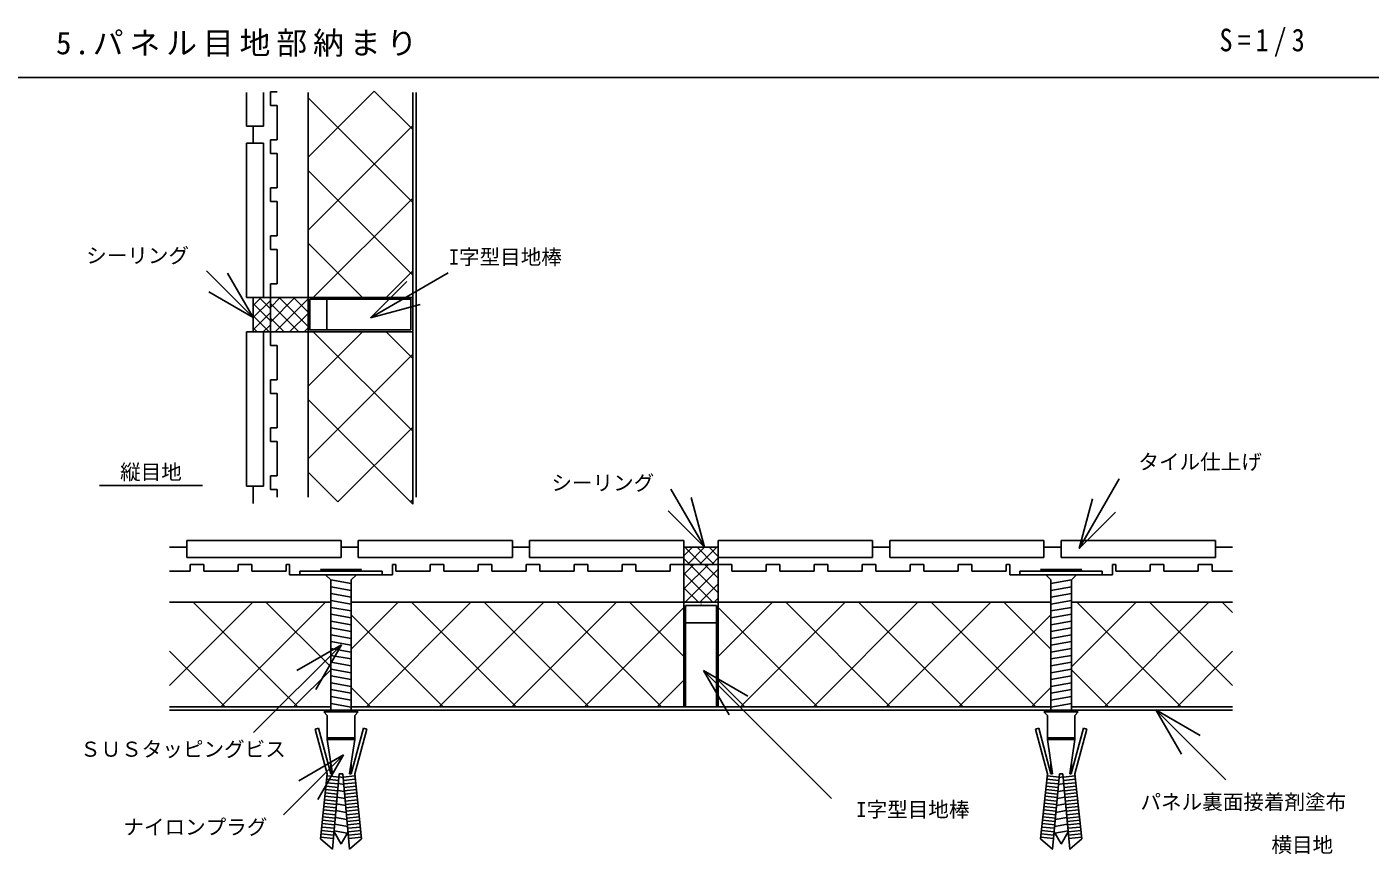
# Model space of a CAD drawing. Units: millimetres on the paper, enlarged 10 times, with parts at other scales. Extents: x -1989 to 2011, y -1447 to 1353.
# Drawn here: x -652 to 653, y -332 to 472 of the extents above; entities that cross this region are included whole.
import ezdxf
from ezdxf.enums import TextEntityAlignment as Align

# ---------------------------------------------------------------- set-up
doc = ezdxf.new("R2010")
doc.units = ezdxf.units.MM
doc.header["$LTSCALE"] = 10
for name, color, linetype in [('0-0', 7, 'Continuous'), ('1-0', 7, 'Continuous'), ('1-1', 7, 'Continuous'), ('1-2', 7, 'Continuous')]:
    doc.layers.add(name, color=color, linetype=linetype)
doc.styles.add('ＭＳ ゴシック', font='')
doc.styles.get('ＭＳ ゴシック').set_extended_font_data('MS Gothic')

msp = doc.modelspace()

# ---------------------------------------------------------------- linework, layer by layer
at = {"layer": '0-0'}
msp.add_line((-1988.79, 422.63), (2011.21, 422.63), dxfattribs=at)
at = {"layer": '1-0'}
for p, q in [((-360.66, 207.15), (-360.66, 177.15)), ((-581.74, 25.97), (-481.74, 25.97)), ((18.03, -107.42), (-11.96, -107.42))]:
    msp.add_line(p, q, dxfattribs=at)
for points in [[(-377.33, 207.15), (-279, 207.15), (-279, 177.15)], [(-377.33, 207.15), (-377.33, 177.15), (-279, 177.15)], [(18.03, -90.75), (18.03, -189.09), (-11.96, -189.09)], [(18.03, -90.75), (-11.96, -90.75), (-11.96, -189.09)]]:
    msp.add_lwpolyline(points, dxfattribs=at)
at = {"layer": '1-1'}
for p, q in [((-439, 407.9), (-439, 375.29)), ((-422.33, 407.9), (-422.33, 375.29)), ((-415.66, 408.62), (-409, 408.62)), ((-415.66, 408.62), (-415.66, 395.29)), ((-314.72, 409.23), (-379, 344.95)), ((-379, 407.9), (-379, 208.62)), ((-314.72, 409.23), (-277.33, 371.84)), ((-277.33, 407.9), (-277.33, 208.62)), ((-274, 407.9), (-274, 14.57)), ((-415.66, 395.29), (-409, 395.29)), ((-409, 395.29), (-409, 361.95)), ((-379, 402.8), (-277.33, 301.13)), ((-439, 375.29), (-422.33, 375.29)), ((-432.33, 375.29), (-432.33, 358.62)), ((-277.33, 375.91), (-379, 274.24)), ((-439, 358.62), (-422.33, 358.62)), ((-439, 358.62), (-439, 208.62)), ((-422.33, 358.62), (-422.33, 208.62)), ((-415.66, 361.95), (-409, 361.95)), ((-415.66, 361.95), (-415.66, 348.62)), ((-415.66, 348.62), (-409, 348.62)), ((-409, 348.62), (-409, 315.29)), ((-379, 332.08), (-277.33, 230.42)), ((-415.66, 315.29), (-409, 315.29)), ((-415.66, 315.29), (-415.66, 301.95)), ((-415.66, 301.95), (-409, 301.95)), ((-409, 301.95), (-409, 268.62)), ((-277.33, 305.2), (-373.91, 208.62)), ((-415.66, 268.62), (-409, 268.62)), ((-415.66, 268.62), (-415.66, 255.29)), ((-379, 261.37), (-326.24, 208.62)), ((-415.66, 255.29), (-409, 255.29)), ((-409, 255.29), (-409, 221.95)), ((-432.33, 189.19), (-477.71, 234.57)), ((-432.33, 189.19), (-457.33, 232.49)), ((-318.22, 189.05), (-242.77, 232.61)), ((-318.22, 189.05), (-282.87, 224.4)), ((-277.33, 234.49), (-303.2, 208.62)), ((-432.33, 189.19), (-475.63, 214.19)), ((-415.66, 221.95), (-409, 221.95)), ((-415.66, 221.95), (-415.66, 208.62)), ((-439, 208.62), (-415.66, 208.62)), ((-432.33, 208.62), (-432.33, 175.29)), ((-432.33, 200.98), (-424.69, 208.62)), ((-432.33, 189.19), (-415.66, 205.86)), ((-432.33, 202.73), (-415.66, 186.06)), ((-426.44, 208.62), (-415.66, 197.84)), ((-415.66, 208.62), (-379, 208.62)), ((-415.66, 175.29), (-415.66, 208.62)), ((-415.66, 184.86), (-391.9, 208.62)), ((-415.66, 199), (-406.05, 208.62)), ((-388.05, 175.29), (-415.66, 202.9)), ((-411.09, 175.29), (-379, 207.38)), ((-379, 180.37), (-407.24, 208.62)), ((-379, 194.52), (-393.1, 208.62)), ((-379, 175.29), (-379, 208.62)), ((-379, 208.62), (-277.33, 208.62)), ((-318.22, 189.05), (-269.92, 201.99)), ((-277.33, 175.29), (-277.33, 208.62)), ((-432.33, 177.41), (-415.66, 194.08)), ((-432.33, 190.94), (-416.68, 175.29)), ((-402.19, 175.29), (-415.66, 188.76)), ((-396.95, 175.29), (-379, 193.24)), ((-439, 175.29), (-439, 25.29)), ((-439, 175.29), (-415.66, 175.29)), ((-432.33, 179.16), (-428.46, 175.29)), ((-422.67, 175.29), (-415.66, 182.29)), ((-422.33, 175.29), (-422.33, 25.29)), ((-415.66, 175.29), (-379, 175.29)), ((-415.66, 161.95), (-415.66, 175.29)), ((-382.81, 175.29), (-379, 179.1)), ((-379, 14.57), (-379, 175.29)), ((-379, 175.29), (-277.33, 175.29)), ((-379, 122.53), (-326.24, 175.29)), ((-277.33, 78.71), (-373.91, 175.29)), ((-277.33, 149.42), (-303.2, 175.29)), ((-277.33, 8), (-277.33, 175.29)), ((-415.66, 161.95), (-409, 161.95)), ((-409, 128.62), (-409, 161.95)), ((-379, 51.82), (-277.33, 153.49)), ((-415.66, 128.62), (-409, 128.62)), ((-415.66, 115.29), (-415.66, 128.62)), ((-415.66, 115.29), (-409, 115.29)), ((-409, 81.95), (-409, 115.29)), ((-277.33, 8), (-379, 109.66)), ((-415.66, 81.95), (-409, 81.95)), ((-415.66, 68.62), (-415.66, 81.95)), ((-350.08, 10.03), (-277.33, 82.78)), ((-415.66, 68.62), (-409, 68.62)), ((-409, 35.29), (-409, 68.62)), ((-415.66, 35.29), (-409, 35.29)), ((-415.66, 21.95), (-415.66, 35.29)), ((-350.08, 10.03), (-379, 38.95)), ((370.45, -35.11), (409.48, 32.5)), ((-439, 25.29), (-422.33, 25.29)), ((-432.33, 25.29), (-432.33, 8.62)), ((-415.66, 21.95), (-409, 21.95)), ((-409, 14.57), (-409, 21.95)), ((6.43, -34.09), (-26.24, 22.5)), ((6.43, -34.09), (-6.51, 14.21)), ((370.45, -35.11), (383.39, 13.18)), ((-279.36, 10.03), (-277.33, 12.07)), ((6.43, -34.09), (-28.93, 1.27)), ((370.45, -35.11), (405.8, 0.24)), ((-513.63, -34.09), (-496.97, -34.09)), ((-496.97, -27.42), (-496.97, -44.09)), ((-496.97, -27.42), (-346.97, -27.42)), ((-346.97, -27.42), (-346.97, -44.09)), ((-346.97, -34.09), (-330.3, -34.09)), ((-330.3, -27.42), (-330.3, -44.09)), ((-330.3, -27.42), (-180.3, -27.42)), ((-180.3, -27.42), (-180.3, -44.09)), ((-180.3, -34.09), (-163.63, -34.09)), ((-163.63, -27.42), (-163.63, -44.09)), ((-163.63, -27.42), (-13.63, -27.42)), ((-13.63, -27.42), (-13.63, -50.75)), ((-13.63, -34.09), (19.7, -34.09)), ((-13.63, -42.36), (-5.36, -34.09)), ((-12.65, -34.09), (4.02, -50.75)), ((-10.24, -50.75), (6.43, -34.09)), ((-0.86, -34.09), (15.81, -50.75)), ((1.55, -50.75), (18.21, -34.09)), ((10.92, -34.09), (19.7, -42.86)), ((19.7, -27.42), (169.7, -27.42)), ((19.7, -27.42), (19.7, -50.75)), ((169.7, -27.42), (169.7, -44.09)), ((169.7, -34.09), (186.37, -34.09)), ((186.37, -27.42), (186.37, -44.09)), ((186.37, -27.42), (336.37, -27.42)), ((336.37, -27.42), (336.37, -44.09)), ((336.37, -34.09), (353.04, -34.09)), ((353.04, -27.42), (353.04, -44.09)), ((353.04, -27.42), (503.04, -27.42)), ((503.04, -27.42), (503.04, -44.09)), ((503.04, -34.09), (519.7, -34.09)), ((-496.97, -44.09), (-346.97, -44.09)), ((-493.63, -50.75), (-493.63, -57.42)), ((-493.63, -50.75), (-480.3, -50.75)), ((-480.3, -50.75), (-480.3, -57.42)), ((-446.97, -50.75), (-446.97, -57.42)), ((-446.97, -50.75), (-433.63, -50.75)), ((-433.63, -50.75), (-433.63, -57.42)), ((-400.3, -50.75), (-400.3, -57.42)), ((-400.3, -50.75), (-396.97, -50.75)), ((-396.97, -50.75), (-396.97, -60.75)), ((-330.3, -44.09), (-180.3, -44.09)), ((-296.97, -50.75), (-296.97, -60.75)), ((-296.97, -50.75), (-293.63, -50.75)), ((-293.63, -50.75), (-293.63, -57.42)), ((-260.3, -50.75), (-260.3, -57.42)), ((-260.3, -50.75), (-246.96, -50.75)), ((-246.96, -50.75), (-246.96, -57.42)), ((-213.63, -50.75), (-213.63, -57.42)), ((-213.63, -50.75), (-200.3, -50.75)), ((-200.3, -50.75), (-200.3, -57.42)), ((-166.97, -50.75), (-166.97, -57.42)), ((-166.97, -50.75), (-153.63, -50.75)), ((-163.63, -44.09), (-13.63, -44.09)), ((-153.63, -50.75), (-153.63, -57.42)), ((-120.3, -50.75), (-120.3, -57.42)), ((-120.3, -50.75), (-106.97, -50.75)), ((-106.97, -50.75), (-106.97, -57.42)), ((-73.63, -50.75), (-73.63, -57.42)), ((-73.63, -50.75), (-60.3, -50.75)), ((-60.3, -50.75), (-60.3, -57.42)), ((-26.97, -50.75), (-26.97, -57.42)), ((-26.97, -50.75), (-13.63, -50.75)), ((-13.63, -44.89), (-7.76, -50.75)), ((-13.63, -50.75), (-13.63, -87.42)), ((19.7, -50.75), (-13.63, -50.75)), ((10.13, -50.75), (-13.63, -74.51)), ((-4.01, -50.75), (-13.63, -60.37)), ((19.7, -78.37), (-7.91, -50.75)), ((19.7, -64.22), (6.23, -50.75)), ((13.33, -50.75), (19.7, -44.38)), ((19.7, -44.09), (169.7, -44.09)), ((19.7, -50.75), (19.7, -87.42)), ((33.03, -50.75), (19.7, -50.75)), ((33.03, -50.75), (33.03, -57.42)), ((66.37, -50.75), (66.37, -57.42)), ((79.7, -50.75), (66.37, -50.75)), ((79.7, -50.75), (79.7, -57.42)), ((113.03, -50.75), (113.03, -57.42)), ((126.37, -50.75), (113.03, -50.75)), ((126.37, -50.75), (126.37, -57.42)), ((159.7, -50.75), (159.7, -57.42)), ((173.03, -50.75), (159.7, -50.75)), ((173.03, -50.75), (173.03, -57.42)), ((186.37, -44.09), (336.37, -44.09)), ((206.37, -50.75), (206.37, -57.42)), ((219.7, -50.75), (206.37, -50.75)), ((219.7, -50.75), (219.7, -57.42)), ((253.04, -50.75), (253.04, -57.42)), ((266.37, -50.75), (253.04, -50.75)), ((266.37, -50.75), (266.37, -57.42)), ((299.7, -50.75), (299.7, -57.42)), ((303.03, -50.75), (299.7, -50.75)), ((303.03, -50.75), (303.03, -60.75)), ((353.04, -44.09), (503.04, -44.09)), ((403.04, -50.75), (403.04, -60.75)), ((406.37, -50.75), (403.04, -50.75)), ((406.37, -50.75), (406.37, -57.42)), ((439.7, -50.75), (439.7, -57.42)), ((453.03, -50.75), (439.7, -50.75)), ((453.03, -50.75), (453.03, -57.42)), ((486.37, -50.75), (486.37, -57.42)), ((499.7, -50.75), (486.37, -50.75)), ((499.7, -50.75), (499.7, -57.42)), ((-513.63, -57.42), (-493.63, -57.42)), ((-480.3, -57.42), (-446.97, -57.42)), ((-433.63, -57.42), (-400.3, -57.42)), ((-396.97, -60.75), (-296.97, -60.75)), ((-386.96, -57.42), (-386.96, -60.75)), ((-306.97, -57.42), (-386.96, -57.42)), ((-306.97, -60.75), (-386.96, -60.75)), ((-366.97, -55.75), (-365.3, -57.42)), ((-326.97, -55.75), (-366.97, -55.75)), ((-361.97, -60.75), (-356.97, -65.75)), ((-331.97, -60.75), (-336.97, -65.75)), ((-326.97, -55.75), (-328.63, -57.42)), ((-306.97, -57.42), (-306.97, -60.75)), ((-293.63, -57.42), (-260.3, -57.42)), ((-246.96, -57.42), (-213.63, -57.42)), ((-200.3, -57.42), (-166.97, -57.42)), ((-153.63, -57.42), (-120.3, -57.42)), ((-106.97, -57.42), (-73.63, -57.42)), ((-60.3, -57.42), (-26.97, -57.42)), ((14.61, -87.42), (-13.63, -59.18)), ((19.7, -55.32), (-12.4, -87.42)), ((66.37, -57.42), (33.03, -57.42)), ((113.03, -57.42), (79.7, -57.42)), ((159.7, -57.42), (126.37, -57.42)), ((206.37, -57.42), (173.03, -57.42)), ((253.04, -57.42), (219.7, -57.42)), ((299.7, -57.42), (266.37, -57.42)), ((403.04, -60.75), (303.03, -60.75)), ((313.03, -57.42), (313.03, -60.75)), ((313.03, -57.42), (393.03, -57.42)), ((313.03, -60.75), (393.03, -60.75)), ((333.03, -55.75), (334.7, -57.42)), ((333.03, -55.75), (373.03, -55.75)), ((338.04, -60.75), (343.03, -65.75)), ((368.03, -60.75), (363.04, -65.75)), ((373.03, -55.75), (371.37, -57.42)), ((393.03, -57.42), (393.03, -60.75)), ((439.7, -57.42), (406.37, -57.42)), ((486.37, -57.42), (453.03, -57.42)), ((519.7, -57.42), (499.7, -57.42)), ((-356.97, -65.75), (-356.97, -194.09)), ((-356.97, -65.75), (-336.97, -69.28)), ((-356.97, -72.42), (-336.97, -75.95)), ((-336.97, -65.75), (-336.97, -194.09)), ((0.47, -87.42), (-13.63, -73.32)), ((19.7, -69.46), (1.75, -87.42)), ((363.04, -65.75), (343.03, -69.28)), ((343.03, -65.75), (343.03, -194.09)), ((363.04, -72.42), (343.03, -75.95)), ((363.04, -65.75), (363.04, -194.09)), ((-513.63, -87.42), (-356.97, -87.42)), ((-513.63, -168.24), (-432.81, -87.42)), ((-490.65, -87.42), (-388.98, -189.09)), ((-463.76, -189.09), (-362.1, -87.42)), ((-419.94, -87.42), (-356.97, -150.39)), ((-356.97, -79.09), (-336.97, -82.61)), ((-356.97, -85.75), (-336.97, -89.28)), ((-336.97, -133), (-291.39, -87.42)), ((-336.97, -87.42), (-13.63, -87.42)), ((-322.34, -189.09), (-220.68, -87.42)), ((-278.52, -87.42), (-176.85, -189.09)), ((-251.63, -189.09), (-149.96, -87.42)), ((-207.81, -87.42), (-106.14, -189.09)), ((-180.92, -189.09), (-79.25, -87.42)), ((-137.1, -87.42), (-35.43, -189.09)), ((-66.39, -87.42), (-13.63, -140.17)), ((19.7, -87.42), (-13.63, -87.42)), ((-13.63, -87.42), (-13.63, -189.09)), ((19.7, -83.61), (15.89, -87.42)), ((343.03, -87.42), (19.7, -87.42)), ((19.7, -87.42), (19.7, -189.09)), ((72.46, -87.42), (19.7, -140.17)), ((143.17, -87.42), (41.5, -189.09)), ((186.99, -189.09), (85.32, -87.42)), ((213.88, -87.42), (112.21, -189.09)), ((257.7, -189.09), (156.03, -87.42)), ((284.59, -87.42), (182.92, -189.09)), ((328.41, -189.09), (226.75, -87.42)), ((343.03, -133), (297.46, -87.42)), ((363.04, -79.09), (343.03, -82.61)), ((363.04, -85.75), (343.03, -89.28)), ((519.7, -87.42), (363.04, -87.42)), ((426.01, -87.42), (363.04, -150.39)), ((469.83, -189.09), (368.17, -87.42)), ((496.72, -87.42), (395.05, -189.09)), ((519.7, -168.24), (438.88, -87.42)), ((519.7, -97.53), (509.59, -87.42)), ((-356.97, -92.42), (-336.97, -95.95)), ((-356.97, -99.09), (-336.97, -102.61)), ((-336.97, -99.68), (-247.56, -189.09)), ((-110.21, -189.09), (-13.63, -92.51)), ((116.28, -189.09), (19.7, -92.51)), ((343.03, -99.68), (253.63, -189.09)), ((363.04, -92.42), (343.03, -95.95)), ((363.04, -99.09), (343.03, -102.61)), ((-356.97, -105.75), (-336.97, -109.28)), ((-356.97, -112.42), (-336.97, -115.95)), ((363.04, -105.75), (343.03, -109.28)), ((363.04, -112.42), (343.03, -115.95)), ((-346.58, -128.8), (-431.95, -214.17)), ((-346.58, -128.8), (-389.88, -153.8)), ((-346.58, -128.8), (-371.58, -172.11)), ((-356.97, -119.09), (-336.97, -122.61)), ((-356.97, -125.75), (-336.97, -129.28)), ((363.04, -119.09), (343.03, -122.61)), ((363.04, -125.75), (343.03, -129.28)), ((-513.63, -135.15), (-459.69, -189.09)), ((-356.97, -132.42), (-336.97, -135.95)), ((-356.97, -139.09), (-336.97, -142.61)), ((363.04, -132.42), (343.03, -135.95)), ((363.04, -139.09), (343.03, -142.61)), ((519.7, -135.15), (465.76, -189.09)), ((-393.05, -189.09), (-356.97, -153)), ((-356.97, -145.75), (-336.97, -149.28)), ((-356.97, -152.42), (-336.97, -155.95)), ((5.24, -153.66), (129.73, -278.15)), ((5.24, -153.66), (30.24, -196.96)), ((5.24, -153.66), (48.54, -178.66)), ((363.04, -145.75), (343.03, -149.28)), ((363.04, -152.42), (343.03, -155.95)), ((399.12, -189.09), (363.04, -153)), ((-356.97, -159.09), (-336.97, -162.61)), ((-356.97, -165.75), (-336.97, -169.28)), ((-39.5, -189.09), (-13.63, -163.22)), ((45.57, -189.09), (19.7, -163.22)), ((363.04, -159.09), (343.03, -162.61)), ((363.04, -165.75), (343.03, -169.28)), ((-356.97, -172.42), (-336.97, -175.95)), ((-356.97, -179.09), (-336.97, -182.61)), ((-336.97, -170.39), (-318.27, -189.09)), ((343.03, -170.39), (324.34, -189.09)), ((363.04, -172.42), (343.03, -175.95)), ((363.04, -179.09), (343.03, -182.61)), ((-513.63, -189.09), (-356.97, -189.09)), ((-513.63, -192.42), (519.7, -192.42)), ((-360.3, -197.42), (-363.63, -194.09)), ((-330.3, -194.09), (-363.63, -194.09)), ((-356.97, -185.75), (-336.97, -189.28)), ((-356.97, -192.42), (-347.51, -194.09)), ((-336.97, -189.09), (-13.63, -189.09)), ((-330.3, -194.09), (-333.63, -197.42)), ((19.7, -189.09), (-13.63, -189.09)), ((343.03, -189.09), (19.7, -189.09)), ((336.37, -194.09), (369.7, -194.09)), ((336.37, -194.09), (339.7, -197.42)), ((363.04, -185.75), (343.03, -189.28)), ((363.04, -192.42), (353.58, -194.09)), ((519.7, -189.09), (363.04, -189.09)), ((366.37, -197.42), (369.7, -194.09)), ((445.02, -191.9), (513.22, -260.11)), ((445.02, -191.9), (470.02, -235.2)), ((445.02, -191.9), (488.32, -216.9)), ((-360.3, -197.42), (-360.3, -220.75)), ((-333.63, -197.42), (-333.63, -220.75)), ((366.37, -197.42), (366.37, -220.75)), ((-368.75, -209.89), (-371.97, -210.75)), ((-360.3, -254.09), (-371.97, -210.75)), ((-356.85, -254.09), (-368.75, -209.89)), ((-333.63, -219.09), (-360.3, -219.09)), ((-333.63, -220.75), (-360.3, -220.75)), ((-355.3, -254.09), (-360.3, -220.75)), ((-333.63, -220.75), (-338.63, -254.09)), ((-337.08, -254.09), (-325.18, -209.89)), ((-333.63, -254.09), (-321.96, -210.75)), ((-321.96, -210.75), (-325.18, -209.89)), ((328.03, -210.75), (331.25, -209.89)), ((339.7, -254.09), (328.03, -210.75)), ((343.15, -254.09), (331.25, -209.89)), ((339.7, -219.09), (366.37, -219.09)), ((339.7, -220.75), (344.7, -254.09)), ((361.37, -254.09), (366.37, -220.75)), ((362.92, -254.09), (374.82, -209.89)), ((366.37, -254.09), (378.03, -210.75)), ((374.82, -209.89), (378.03, -210.75)), ((-344.67, -235.88), (-402.96, -294.17)), ((-344.67, -235.88), (-387.97, -260.88)), ((-344.67, -235.88), (-369.67, -279.18)), ((-356.97, -242.98), (-356.97, -253.65)), ((-336.97, -242.98), (-336.97, -253.65)), ((343.03, -242.98), (343.03, -253.65)), ((363.04, -242.98), (363.04, -253.65)), ((-360.3, -254.09), (-366.97, -317.42)), ((-349.24, -260.73), (-360.82, -259.51)), ((-348.93, -257.41), (-360.52, -256.19)), ((-355.3, -254.09), (-356.85, -254.09)), ((-348.63, -254.09), (-355.3, -327.42)), ((-348.91, -257.17), (-344.95, -257.87)), ((-345.3, -254.09), (-348.63, -254.09)), ((-345.3, -254.09), (-338.63, -327.42)), ((-345, -257.41), (-333.41, -256.19)), ((-344.69, -260.73), (-333.11, -259.51)), ((-337.08, -254.09), (-338.63, -254.09)), ((-333.63, -254.09), (-326.97, -317.42)), ((339.7, -254.09), (333.03, -317.42)), ((350.76, -260.73), (339.18, -259.51)), ((351.07, -257.41), (339.48, -256.19)), ((343.15, -254.09), (344.7, -254.09)), ((354.98, -257.17), (351.02, -257.87)), ((351.37, -254.09), (354.7, -254.09)), ((355, -257.41), (366.59, -256.19)), ((355.31, -260.73), (366.89, -259.51)), ((361.37, -254.09), (362.92, -254.09)), ((366.37, -254.09), (373.03, -317.42)), ((-350.44, -274), (-362.26, -272.76)), ((-350.14, -270.69), (-361.92, -269.45)), ((-349.84, -267.37), (-361.57, -266.13)), ((-349.54, -264.05), (-361.22, -262.82)), ((-350.11, -270.3), (-343.72, -271.42)), ((-349.51, -263.74), (-344.34, -264.65)), ((-344.39, -264.05), (-332.71, -262.82)), ((-344.09, -267.37), (-332.36, -266.13)), ((-343.79, -270.69), (-332.02, -269.45)), ((-343.49, -274), (-331.67, -272.76)), ((349.56, -274), (337.74, -272.76)), ((349.86, -270.69), (338.08, -269.45)), ((350.16, -267.37), (338.43, -266.13)), ((350.46, -264.05), (338.78, -262.82)), ((356.18, -270.3), (349.79, -271.42)), ((355.58, -263.74), (350.41, -264.65)), ((355.61, -264.05), (367.29, -262.82)), ((355.91, -267.37), (367.64, -266.13)), ((356.21, -270.69), (367.98, -269.45)), ((356.51, -274), (368.33, -272.76)), ((-351.65, -287.28), (-363.66, -286.02)), ((-351.35, -283.96), (-363.31, -282.7)), ((-351.05, -280.64), (-362.96, -279.39)), ((-350.74, -277.32), (-362.61, -276.08)), ((-351.3, -283.42), (-342.49, -284.97)), ((-350.7, -276.86), (-343.11, -278.2)), ((-343.19, -277.32), (-331.32, -276.08)), ((-342.88, -280.64), (-330.97, -279.39)), ((-342.58, -283.96), (-330.62, -282.7)), ((-342.28, -287.28), (-330.27, -286.02)), ((348.35, -287.28), (336.34, -286.02)), ((348.65, -283.96), (336.69, -282.7)), ((348.95, -280.64), (337.04, -279.39)), ((349.26, -277.32), (337.39, -276.08)), ((357.37, -283.42), (348.56, -284.97)), ((356.77, -276.86), (349.18, -278.2)), ((356.81, -277.32), (368.68, -276.08)), ((357.12, -280.64), (369.03, -279.39)), ((357.42, -283.96), (369.38, -282.7)), ((357.72, -287.28), (369.73, -286.02)), ((-352.86, -300.56), (-365.06, -299.28)), ((-352.55, -297.24), (-364.71, -295.96)), ((-352.25, -293.92), (-364.36, -292.65)), ((-351.95, -290.6), (-364.01, -289.33)), ((-352.49, -296.54), (-341.26, -298.52)), ((-351.89, -289.98), (-341.87, -291.75)), ((-341.98, -290.6), (-329.92, -289.33)), ((-341.68, -293.92), (-329.57, -292.65)), ((-341.38, -297.24), (-329.22, -295.96)), ((-341.07, -300.56), (-328.87, -299.28)), ((347.14, -300.56), (334.94, -299.28)), ((347.44, -297.24), (335.29, -295.96)), ((347.75, -293.92), (335.64, -292.65)), ((348.05, -290.6), (335.99, -289.33)), ((358.56, -296.54), (347.33, -298.52)), ((357.97, -289.98), (347.94, -291.75)), ((358.02, -290.6), (370.08, -289.33)), ((358.32, -293.92), (370.43, -292.65)), ((358.62, -297.24), (370.78, -295.96)), ((358.93, -300.56), (371.13, -299.28)), ((-354.06, -313.84), (-366.45, -312.54)), ((-353.76, -310.52), (-366.1, -309.22)), ((-353.46, -307.2), (-365.75, -305.91)), ((-353.16, -303.88), (-365.4, -302.59)), ((-346.88, -322.56), (-353.77, -310.63)), ((-353.68, -309.67), (-340.9, -311.92)), ((-353.09, -303.1), (-340.64, -305.3)), ((-346.97, -322.42), (-340.16, -310.63)), ((-340.77, -303.88), (-328.53, -302.59)), ((-340.47, -307.2), (-328.18, -305.91)), ((-340.17, -310.52), (-327.83, -309.22)), ((-339.87, -313.84), (-327.48, -312.54)), ((345.94, -313.84), (333.55, -312.54)), ((346.24, -310.52), (333.9, -309.22)), ((346.54, -307.2), (334.25, -305.91)), ((346.84, -303.88), (334.6, -302.59)), ((353.04, -322.42), (346.23, -310.63)), ((359.16, -303.1), (346.71, -305.3)), ((359.75, -309.67), (346.97, -311.92)), ((352.95, -322.56), (359.84, -310.63)), ((359.23, -303.88), (371.47, -302.59)), ((359.53, -307.2), (371.82, -305.91)), ((359.83, -310.52), (372.17, -309.22)), ((360.13, -313.84), (372.52, -312.54)), ((-355.3, -327.42), (-366.97, -317.42)), ((-354.37, -317.16), (-366.8, -315.85)), ((-339.56, -317.16), (-327.13, -315.85)), ((-338.63, -327.42), (-326.97, -317.42)), ((345.63, -317.16), (333.2, -315.85)), ((360.44, -317.16), (372.87, -315.85))]:
    msp.add_line(p, q, dxfattribs=at)
for points in [[(339.7, -197.42), (339.7, -220.75), (366.37, -220.75)], [(351.37, -254.09), (344.7, -327.42), (333.03, -317.42)], [(354.7, -254.09), (361.37, -327.42), (373.03, -317.42)]]:
    msp.add_lwpolyline(points, dxfattribs=at)
at = {"layer": '1-2'}
for p, q in [((-377.33, 191.75), (-377.33, 192.15)), ((-346.97, -60.55), (-346.97, -60.95)), ((353.04, -60.55), (353.04, -60.95)), ((3.03, -88.89), (3.03, -89.29))]:
    msp.add_line(p, q, dxfattribs=at)

# ---------------------------------------------------------------- texts
at = {"layer": '0-0', "char_height": 21.99, "attachment_point": 7, "style": 'ＭＳ ゴシック'}
for s, insert in [('\\T1.19;5.パネル目地部納まり', (-623.99, 442.63)), ('\\T1.38;\\W0.85;S=1/3', (506.95, 442.63))]:
    msp.add_mtext(s, dxfattribs=dict(at, insert=insert))
at = {"layer": '1-0', "color": 4, "style": 'ＭＳ ゴシック'}
for s, p in [('縦目地', (-561.74, 27.35)), ('横目地', (557.46, -335.03))]:
    msp.add_text(s, height=14.66, dxfattribs=at).set_placement(p, align=Align.BOTTOM_LEFT)
at = {"layer": '1-1', "color": 4, "style": 'ＭＳ ゴシック'}
for s, p in [('シーリング', (-594.71, 237.78)), ('I字型目地棒', (-242.27, 236.38)), ('タイル仕上げ', (428.15, 37.25)), ('シーリング', (-142.46, 16.82)), ('ＳＵＳタッピングビス', (-600.64, -241.99)), ('パネル裏面接着剤塗布', (430.18, -293.31)), ('I字型目地棒', (153.94, -300.6)), ('ナイロンプラグ', (-558.56, -317.63))]:
    msp.add_text(s, height=14.66, dxfattribs=at).set_placement(p, align=Align.BOTTOM_LEFT)

doc.saveas('drawing.dxf')
